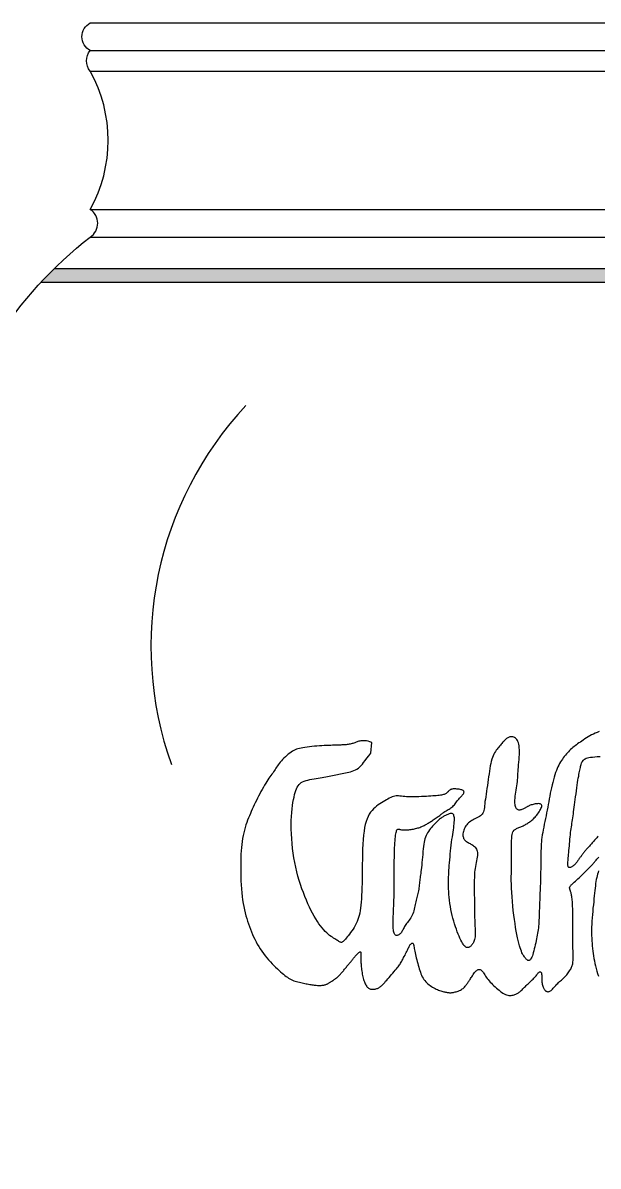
# Model space of a CAD drawing. Extents: x 164 to 427, y 266 to 608.
# Drawn here: x 258.8 to 342, y 440.2 to 605.7 of the extents above; entities that cross this region are included whole.
import ezdxf

# ---------------------------------------------------------------- set-up
doc = ezdxf.new("R2010")
doc.units = 0
doc.header["$MEASUREMENT"] = 0
doc.layers.add('3', color=3, linetype='CONTINUOUS')
doc.layers.add('7', color=7, linetype='CONTINUOUS')

msp = doc.modelspace()

# ---------------------------------------------------------------- hatches: boundary and pattern name
at = {"layer": '3'}
msp.add_hatch(color=256, dxfattribs=at).paths.add_polyline_path([(408.99, 570.12), (263.37, 570.12, 0.011804), (261.43, 568.12), (410.93, 568.12, 0.011804)])

# ---------------------------------------------------------------- linework, layer by layer
for p, q in [((268.56, 601.65), (403.8, 601.65)), ((268.56, 598.65), (403.8, 598.65)), ((268.56, 578.65), (403.8, 578.65)), ((268.56, 574.65), (403.8, 574.65)), ((263.37, 570.12), (408.99, 570.12)), ((261.43, 568.12), (410.93, 568.12))]:
    msp.add_line(p, q, dxfattribs=at)
for points in [[(342.15, 503.07), (341.87, 502.96), (341.6, 502.84), (341.33, 502.72), (341.07, 502.58), (340.82, 502.44), (340.57, 502.3), (340.33, 502.15), (340.1, 502), (339.87, 501.85), (339.66, 501.7), (339.45, 501.56), (339.25, 501.42), (339.06, 501.28), (338.88, 501.15), (338.71, 501.02), (338.54, 500.89), (338.37, 500.75), (338.21, 500.61), (338.05, 500.47), (337.89, 500.32), (337.73, 500.16), (337.58, 500), (337.43, 499.83), (337.28, 499.66), (337.13, 499.48), (336.99, 499.29), (336.85, 499.09), (336.71, 498.89), (336.58, 498.68), (336.45, 498.46), (336.33, 498.23), (336.21, 497.98), (336.09, 497.72), (335.98, 497.43), (335.87, 497.13), (335.76, 496.81), (335.66, 496.46), (335.56, 496.1), (335.46, 495.72), (335.37, 495.34), (335.28, 494.94), (335.2, 494.54), (335.11, 494.14), (335.03, 493.73), (334.95, 493.33), (334.88, 492.92), (334.8, 492.52), (334.73, 492.11), (334.65, 491.7), (334.57, 491.29), (334.49, 490.88), (334.41, 490.47), (334.32, 490.06), (334.24, 489.65), (334.16, 489.25), (334.08, 488.86), (334.01, 488.48), (333.94, 488.11), (333.89, 487.76), (333.85, 487.43), (333.82, 487.12), (333.79, 486.8), (333.78, 486.49), (333.77, 486.17), (333.76, 485.83), (333.75, 485.47), (333.75, 485.08), (333.75, 484.66), (333.74, 484.2), (333.73, 483.71), (333.72, 483.21), (333.71, 482.7), (333.7, 482.17), (333.69, 481.65), (333.67, 481.14), (333.65, 480.63), (333.63, 480.14), (333.61, 479.66), (333.59, 479.19), (333.57, 478.74), (333.55, 478.31), (333.53, 477.9), (333.52, 477.5), (333.51, 477.12), (333.5, 476.76), (333.49, 476.42), (333.48, 476.09), (333.47, 475.78), (333.46, 475.48), (333.44, 475.19), (333.42, 474.92), (333.39, 474.65), (333.35, 474.39), (333.31, 474.14), (333.27, 473.88), (333.22, 473.62), (333.17, 473.36), (333.11, 473.09), (333.05, 472.81), (332.99, 472.51), (332.93, 472.21), (332.86, 471.91), (332.79, 471.61), (332.72, 471.32), (332.65, 471.05), (332.58, 470.81), (332.51, 470.59), (332.44, 470.41), (332.36, 470.27), (332.29, 470.15), (332.21, 470.06), (332.14, 470), (332.07, 469.96), (332, 469.94), (331.94, 469.94), (331.87, 469.95), (331.81, 469.98), (331.75, 470.01), (331.69, 470.06), (331.63, 470.13), (331.57, 470.2), (331.5, 470.28), (331.43, 470.38), (331.36, 470.48), (331.28, 470.6), (331.19, 470.73), (331.1, 470.89), (331.01, 471.06), (330.92, 471.27), (330.83, 471.51), (330.73, 471.78), (330.64, 472.08), (330.54, 472.43), (330.45, 472.81), (330.36, 473.23), (330.26, 473.68), (330.17, 474.18), (330.08, 474.71), (330, 475.27), (329.91, 475.88), (329.83, 476.51), (329.75, 477.15), (329.68, 477.81), (329.62, 478.48), (329.57, 479.13), (329.52, 479.77), (329.49, 480.39), (329.47, 480.98), (329.46, 481.54), (329.46, 482.07), (329.47, 482.59), (329.48, 483.09), (329.49, 483.58), (329.5, 484.07), (329.5, 484.55), (329.51, 485.04), (329.5, 485.52), (329.5, 485.99), (329.5, 486.45), (329.5, 486.87), (329.51, 487.27), (329.52, 487.62), (329.55, 487.93), (329.58, 488.18), (329.63, 488.38), (329.69, 488.55), (329.76, 488.68), (329.83, 488.78), (329.92, 488.85), (330.01, 488.92), (330.11, 488.97), (330.22, 489.02), (330.33, 489.07), (330.45, 489.12), (330.57, 489.17), (330.69, 489.22), (330.82, 489.27), (330.95, 489.33), (331.08, 489.38), (331.2, 489.45), (331.33, 489.51), (331.46, 489.58), (331.59, 489.66), (331.72, 489.73), (331.84, 489.81), (331.96, 489.89), (332.09, 489.98), (332.21, 490.07), (332.32, 490.16), (332.44, 490.25), (332.56, 490.35), (332.67, 490.46), (332.79, 490.58), (332.91, 490.7), (333.03, 490.84), (333.15, 490.99), (333.27, 491.14), (333.39, 491.3), (333.5, 491.47), (333.6, 491.63), (333.69, 491.78), (333.76, 491.93), (333.82, 492.07), (333.86, 492.19), (333.87, 492.3), (333.87, 492.39), (333.84, 492.46), (333.8, 492.53), (333.73, 492.58), (333.64, 492.61), (333.53, 492.63), (333.4, 492.64), (333.25, 492.63), (333.1, 492.61), (332.93, 492.59), (332.77, 492.56), (332.61, 492.52), (332.46, 492.48), (332.33, 492.45), (332.21, 492.41), (332.11, 492.37), (332.03, 492.33), (331.95, 492.29), (331.88, 492.25), (331.82, 492.21), (331.75, 492.17), (331.67, 492.12), (331.59, 492.08), (331.5, 492.03), (331.41, 491.97), (331.31, 491.92), (331.21, 491.88), (331.11, 491.83), (331, 491.79), (330.9, 491.76), (330.81, 491.73), (330.71, 491.71), (330.62, 491.71), (330.54, 491.71), (330.45, 491.73), (330.38, 491.77), (330.3, 491.82), (330.24, 491.88), (330.18, 491.97), (330.12, 492.08), (330.07, 492.21), (330.03, 492.35), (330, 492.52), (329.99, 492.71), (329.98, 492.93), (329.98, 493.16), (330, 493.42), (330.03, 493.7), (330.07, 493.99), (330.12, 494.3), (330.16, 494.61), (330.21, 494.92), (330.26, 495.23), (330.3, 495.53), (330.34, 495.83), (330.37, 496.11), (330.39, 496.4), (330.41, 496.69), (330.43, 496.98), (330.45, 497.28), (330.47, 497.59), (330.5, 497.92), (330.52, 498.27), (330.55, 498.64), (330.58, 499.01), (330.61, 499.38), (330.63, 499.74), (330.64, 500.09), (330.64, 500.42), (330.62, 500.72), (330.59, 501), (330.55, 501.24), (330.49, 501.45), (330.42, 501.63), (330.34, 501.79), (330.25, 501.92), (330.15, 502.03), (330.05, 502.12), (329.94, 502.2), (329.82, 502.25), (329.71, 502.29), (329.59, 502.31), (329.47, 502.32), (329.36, 502.32), (329.25, 502.3), (329.14, 502.27), (329.04, 502.23), (328.95, 502.18), (328.85, 502.12), (328.77, 502.05), (328.68, 501.98), (328.59, 501.89), (328.5, 501.8), (328.41, 501.7), (328.31, 501.59), (328.21, 501.48), (328.1, 501.36), (328, 501.24), (327.88, 501.1), (327.77, 500.97), (327.65, 500.83), (327.53, 500.68), (327.41, 500.52), (327.29, 500.36), (327.17, 500.19), (327.05, 500), (326.94, 499.8), (326.83, 499.58), (326.73, 499.33), (326.64, 499.06), (326.56, 498.76), (326.49, 498.44), (326.42, 498.09), (326.36, 497.73), (326.3, 497.35), (326.25, 496.95), (326.19, 496.54), (326.13, 496.12), (326.07, 495.7), (326.01, 495.27), (325.94, 494.85), (325.88, 494.43), (325.82, 494.03), (325.76, 493.64), (325.71, 493.28), (325.66, 492.93), (325.63, 492.62), (325.6, 492.34), (325.57, 492.08), (325.54, 491.85), (325.5, 491.64), (325.44, 491.45), (325.37, 491.28), (325.27, 491.13), (325.15, 491), (325.01, 490.88), (324.85, 490.77), (324.67, 490.67), (324.49, 490.57), (324.3, 490.48), (324.11, 490.38), (323.93, 490.28), (323.75, 490.18), (323.59, 490.08), (323.43, 489.96), (323.28, 489.84), (323.15, 489.71), (323.02, 489.58), (322.91, 489.44), (322.81, 489.29), (322.72, 489.13), (322.64, 488.96), (322.58, 488.8), (322.53, 488.63), (322.5, 488.46), (322.47, 488.29), (322.47, 488.14), (322.47, 487.99), (322.49, 487.85), (322.53, 487.73), (322.57, 487.61), (322.63, 487.51), (322.7, 487.41), (322.79, 487.32), (322.88, 487.23), (322.99, 487.15), (323.11, 487.08), (323.23, 487), (323.36, 486.93), (323.5, 486.86), (323.63, 486.79), (323.77, 486.71), (323.9, 486.62), (324.02, 486.53), (324.14, 486.43), (324.24, 486.33), (324.34, 486.2), (324.42, 486.07), (324.48, 485.92), (324.53, 485.75), (324.56, 485.57), (324.57, 485.37), (324.56, 485.14), (324.54, 484.9), (324.49, 484.65), (324.44, 484.38), (324.39, 484.11), (324.33, 483.83), (324.28, 483.55), (324.23, 483.27), (324.19, 483), (324.16, 482.73), (324.14, 482.46), (324.13, 482.19), (324.12, 481.9), (324.11, 481.6), (324.11, 481.29), (324.11, 480.95), (324.11, 480.59), (324.11, 480.21), (324.11, 479.82), (324.11, 479.41), (324.12, 479.01), (324.12, 478.6), (324.12, 478.2), (324.12, 477.82), (324.13, 477.45), (324.14, 477.09), (324.14, 476.75), (324.15, 476.42), (324.16, 476.11), (324.17, 475.8), (324.18, 475.5), (324.19, 475.2), (324.21, 474.91), (324.22, 474.63), (324.23, 474.35), (324.24, 474.09), (324.24, 473.84), (324.23, 473.6), (324.22, 473.38), (324.19, 473.17), (324.16, 472.99), (324.11, 472.82), (324.06, 472.68), (324, 472.55), (323.93, 472.43), (323.86, 472.33), (323.79, 472.23), (323.72, 472.15), (323.66, 472.08), (323.59, 472.01), (323.52, 471.96), (323.46, 471.91), (323.39, 471.87), (323.33, 471.84), (323.26, 471.82), (323.19, 471.81), (323.12, 471.8), (323.05, 471.81), (322.98, 471.83), (322.9, 471.87), (322.81, 471.94), (322.72, 472.02), (322.62, 472.13), (322.52, 472.28), (322.41, 472.45), (322.29, 472.66), (322.17, 472.9), (322.04, 473.16), (321.91, 473.45), (321.78, 473.77), (321.65, 474.1), (321.52, 474.46), (321.39, 474.83), (321.27, 475.22), (321.15, 475.63), (321.03, 476.04), (320.93, 476.47), (320.83, 476.9), (320.74, 477.33), (320.66, 477.77), (320.59, 478.21), (320.53, 478.65), (320.49, 479.08), (320.45, 479.5), (320.42, 479.91), (320.4, 480.31), (320.39, 480.69), (320.38, 481.05), (320.38, 481.4), (320.38, 481.72), (320.39, 482.04), (320.41, 482.36), (320.42, 482.67), (320.44, 483), (320.47, 483.34), (320.5, 483.7), (320.53, 484.09), (320.56, 484.5), (320.6, 484.92), (320.64, 485.35), (320.69, 485.79), (320.73, 486.22), (320.78, 486.65), (320.83, 487.06), (320.88, 487.46), (320.94, 487.83), (320.99, 488.19), (321.04, 488.53), (321.09, 488.85), (321.13, 489.15), (321.17, 489.44), (321.2, 489.7), (321.22, 489.95), (321.23, 490.18), (321.23, 490.39), (321.23, 490.58), (321.21, 490.75), (321.17, 490.89), (321.13, 491.01), (321.07, 491.1), (321, 491.17), (320.92, 491.2), (320.82, 491.22), (320.72, 491.22), (320.61, 491.2), (320.5, 491.17), (320.38, 491.14), (320.27, 491.09), (320.15, 491.04), (320.04, 490.99), (319.93, 490.93), (319.81, 490.88), (319.71, 490.82), (319.6, 490.75), (319.5, 490.69), (319.4, 490.62), (319.3, 490.55), (319.2, 490.48), (319.1, 490.4), (319, 490.31), (318.9, 490.22), (318.79, 490.11), (318.67, 489.99), (318.53, 489.86), (318.39, 489.72), (318.24, 489.56), (318.08, 489.39), (317.92, 489.21), (317.76, 489.02), (317.61, 488.83), (317.47, 488.63), (317.34, 488.43), (317.23, 488.23), (317.13, 488.02), (317.05, 487.8), (316.98, 487.57), (316.91, 487.32), (316.86, 487.05), (316.81, 486.76), (316.77, 486.43), (316.73, 486.08), (316.69, 485.7), (316.65, 485.3), (316.61, 484.9), (316.57, 484.5), (316.54, 484.11), (316.5, 483.74), (316.47, 483.39), (316.43, 483.08), (316.4, 482.81), (316.37, 482.55), (316.33, 482.32), (316.3, 482.11), (316.27, 481.9), (316.24, 481.7), (316.22, 481.5), (316.19, 481.3), (316.17, 481.09), (316.14, 480.88), (316.12, 480.66), (316.09, 480.45), (316.07, 480.24), (316.03, 480.03), (316, 479.83), (315.96, 479.63), (315.91, 479.43), (315.86, 479.24), (315.81, 479.04), (315.76, 478.85), (315.71, 478.65), (315.66, 478.45), (315.61, 478.24), (315.56, 478.03), (315.52, 477.81), (315.47, 477.59), (315.42, 477.36), (315.36, 477.14), (315.3, 476.92), (315.22, 476.71), (315.14, 476.5), (315.04, 476.3), (314.92, 476.11), (314.8, 475.93), (314.68, 475.76), (314.55, 475.6), (314.43, 475.44), (314.31, 475.28), (314.21, 475.13), (314.12, 474.99), (314.03, 474.85), (313.96, 474.72), (313.89, 474.58), (313.83, 474.46), (313.77, 474.34), (313.7, 474.22), (313.63, 474.11), (313.56, 474.01), (313.47, 473.91), (313.39, 473.82), (313.3, 473.74), (313.21, 473.67), (313.12, 473.62), (313.03, 473.58), (312.95, 473.55), (312.87, 473.54), (312.79, 473.55), (312.72, 473.58), (312.66, 473.63), (312.61, 473.7), (312.56, 473.79), (312.51, 473.9), (312.47, 474.03), (312.44, 474.19), (312.42, 474.37), (312.4, 474.58), (312.39, 474.81), (312.38, 475.06), (312.37, 475.34), (312.38, 475.64), (312.38, 475.96), (312.39, 476.31), (312.41, 476.67), (312.42, 477.06), (312.44, 477.45), (312.46, 477.86), (312.47, 478.27), (312.49, 478.69), (312.5, 479.1), (312.5, 479.51), (312.51, 479.92), (312.51, 480.31), (312.51, 480.7), (312.5, 481.07), (312.5, 481.44), (312.5, 481.78), (312.5, 482.11), (312.5, 482.42), (312.5, 482.71), (312.51, 483), (312.51, 483.28), (312.52, 483.56), (312.53, 483.85), (312.53, 484.15), (312.54, 484.47), (312.55, 484.81), (312.56, 485.16), (312.57, 485.52), (312.58, 485.89), (312.59, 486.25), (312.61, 486.61), (312.63, 486.95), (312.65, 487.27), (312.67, 487.57), (312.7, 487.84), (312.73, 488.08), (312.76, 488.29), (312.8, 488.48), (312.84, 488.63), (312.88, 488.76), (312.93, 488.85), (312.99, 488.92), (313.05, 488.95), (313.11, 488.96), (313.19, 488.96), (313.27, 488.94), (313.36, 488.92), (313.46, 488.89), (313.58, 488.86), (313.7, 488.85), (313.84, 488.84), (313.99, 488.83), (314.14, 488.83), (314.3, 488.84), (314.47, 488.85), (314.64, 488.87), (314.8, 488.89), (314.97, 488.91), (315.14, 488.94), (315.3, 488.97), (315.46, 489), (315.62, 489.04), (315.78, 489.07), (315.93, 489.12), (316.08, 489.16), (316.22, 489.21), (316.36, 489.26), (316.5, 489.32), (316.63, 489.38), (316.76, 489.43), (316.88, 489.5), (317.01, 489.56), (317.12, 489.62), (317.24, 489.69), (317.35, 489.75), (317.46, 489.82), (317.57, 489.89), (317.69, 489.97), (317.81, 490.04), (317.93, 490.12), (318.05, 490.21), (318.18, 490.29), (318.32, 490.39), (318.46, 490.48), (318.6, 490.57), (318.74, 490.67), (318.87, 490.76), (319, 490.85), (319.12, 490.94), (319.23, 491.02), (319.34, 491.11), (319.44, 491.18), (319.53, 491.26), (319.63, 491.33), (319.73, 491.4), (319.83, 491.48), (319.95, 491.55), (320.07, 491.62), (320.2, 491.7), (320.33, 491.78), (320.47, 491.86), (320.6, 491.95), (320.74, 492.04), (320.87, 492.14), (321, 492.25), (321.12, 492.37), (321.23, 492.49), (321.34, 492.62), (321.45, 492.76), (321.55, 492.89), (321.65, 493.03), (321.76, 493.17), (321.86, 493.3), (321.97, 493.43), (322.08, 493.55), (322.19, 493.67), (322.29, 493.78), (322.38, 493.89), (322.46, 493.98), (322.53, 494.08), (322.58, 494.16), (322.62, 494.24), (322.63, 494.31), (322.62, 494.38), (322.6, 494.44), (322.56, 494.49), (322.49, 494.54), (322.41, 494.58), (322.31, 494.62), (322.19, 494.66), (322.05, 494.69), (321.9, 494.72), (321.75, 494.75), (321.6, 494.76), (321.44, 494.78), (321.3, 494.78), (321.16, 494.78), (321.04, 494.77), (320.93, 494.76), (320.83, 494.74), (320.75, 494.71), (320.67, 494.68), (320.61, 494.64), (320.55, 494.6), (320.49, 494.55), (320.44, 494.5), (320.4, 494.45), (320.35, 494.4), (320.31, 494.35), (320.26, 494.29), (320.21, 494.24), (320.15, 494.19), (320.09, 494.14), (320.02, 494.09), (319.95, 494.05), (319.86, 494.01), (319.76, 493.98), (319.64, 493.94), (319.52, 493.91), (319.37, 493.88), (319.21, 493.85), (319.03, 493.83), (318.82, 493.81), (318.6, 493.78), (318.36, 493.76), (318.1, 493.75), (317.81, 493.73), (317.51, 493.71), (317.18, 493.69), (316.83, 493.68), (316.46, 493.66), (316.09, 493.65), (315.71, 493.64), (315.34, 493.63), (314.98, 493.63), (314.64, 493.63), (314.33, 493.65), (314.05, 493.67), (313.8, 493.69), (313.57, 493.72), (313.36, 493.74), (313.16, 493.76), (312.97, 493.76), (312.79, 493.76), (312.61, 493.73), (312.42, 493.68), (312.23, 493.61), (312.03, 493.52), (311.82, 493.42), (311.61, 493.3), (311.4, 493.18), (311.17, 493.04), (310.94, 492.9), (310.71, 492.76), (310.47, 492.61), (310.23, 492.45), (309.99, 492.27), (309.76, 492.09), (309.54, 491.88), (309.32, 491.65), (309.12, 491.4), (308.93, 491.12), (308.76, 490.8), (308.61, 490.46), (308.47, 490.07), (308.35, 489.64), (308.25, 489.17), (308.16, 488.65), (308.09, 488.07), (308.03, 487.44), (307.99, 486.77), (307.95, 486.06), (307.93, 485.33), (307.92, 484.59), (307.91, 483.85), (307.9, 483.12), (307.89, 482.42), (307.88, 481.74), (307.87, 481.1), (307.85, 480.49), (307.83, 479.91), (307.81, 479.37), (307.78, 478.86), (307.75, 478.39), (307.71, 477.94), (307.66, 477.53), (307.61, 477.15), (307.54, 476.8), (307.47, 476.47), (307.38, 476.15), (307.28, 475.85), (307.17, 475.56), (307.04, 475.28), (306.9, 475), (306.74, 474.73), (306.57, 474.47), (306.4, 474.21), (306.22, 473.97), (306.05, 473.74), (305.89, 473.53), (305.73, 473.34), (305.59, 473.17), (305.47, 473.02), (305.36, 472.9), (305.25, 472.79), (305.16, 472.7), (305.07, 472.64), (304.99, 472.59), (304.92, 472.56), (304.85, 472.56), (304.78, 472.57), (304.7, 472.59), (304.62, 472.63), (304.54, 472.68), (304.45, 472.75), (304.34, 472.82), (304.22, 472.9), (304.08, 472.98), (303.93, 473.07), (303.76, 473.18), (303.58, 473.29), (303.39, 473.42), (303.19, 473.57), (302.98, 473.74), (302.77, 473.93), (302.55, 474.14), (302.33, 474.38), (302.11, 474.65), (301.88, 474.94), (301.65, 475.25), (301.42, 475.59), (301.19, 475.96), (300.96, 476.35), (300.73, 476.77), (300.49, 477.21), (300.27, 477.67), (300.04, 478.16), (299.82, 478.67), (299.6, 479.21), (299.39, 479.76), (299.18, 480.33), (298.98, 480.92), (298.79, 481.53), (298.61, 482.15), (298.44, 482.79), (298.29, 483.44), (298.15, 484.1), (298.02, 484.78), (297.92, 485.47), (297.83, 486.16), (297.75, 486.86), (297.7, 487.56), (297.66, 488.25), (297.64, 488.93), (297.63, 489.58), (297.64, 490.21), (297.66, 490.8), (297.7, 491.36), (297.75, 491.88), (297.81, 492.36), (297.88, 492.81), (297.96, 493.22), (298.04, 493.6), (298.13, 493.94), (298.22, 494.25), (298.31, 494.54), (298.4, 494.79), (298.51, 495.01), (298.62, 495.21), (298.76, 495.39), (298.91, 495.54), (299.08, 495.68), (299.28, 495.79), (299.51, 495.89), (299.77, 495.98), (300.04, 496.05), (300.33, 496.12), (300.63, 496.17), (300.93, 496.22), (301.24, 496.27), (301.53, 496.32), (301.82, 496.37), (302.1, 496.42), (302.37, 496.47), (302.63, 496.51), (302.88, 496.56), (303.13, 496.61), (303.37, 496.66), (303.61, 496.71), (303.85, 496.76), (304.08, 496.8), (304.31, 496.85), (304.54, 496.89), (304.77, 496.94), (305.01, 496.99), (305.24, 497.04), (305.48, 497.09), (305.72, 497.14), (305.97, 497.2), (306.21, 497.26), (306.45, 497.34), (306.69, 497.43), (306.92, 497.53), (307.14, 497.65), (307.35, 497.79), (307.54, 497.96), (307.73, 498.15), (307.92, 498.37), (308.11, 498.61), (308.33, 498.89), (308.57, 499.21), (308.84, 499.56), (309.15, 499.96)], [(309.27, 501.47), (309, 501.58), (308.74, 501.66), (308.51, 501.71), (308.29, 501.74), (308.08, 501.75), (307.89, 501.74), (307.72, 501.72), (307.56, 501.69), (307.42, 501.66), (307.29, 501.62), (307.16, 501.58), (307.04, 501.53), (306.93, 501.49), (306.81, 501.45), (306.69, 501.4), (306.56, 501.36), (306.43, 501.33), (306.29, 501.29), (306.15, 501.26), (306, 501.23), (305.86, 501.21), (305.71, 501.19), (305.57, 501.17), (305.44, 501.16), (305.31, 501.15), (305.19, 501.14), (305.07, 501.13), (304.95, 501.13), (304.81, 501.12), (304.67, 501.12), (304.5, 501.12), (304.32, 501.11), (304.1, 501.11), (303.87, 501.1), (303.61, 501.09), (303.34, 501.08), (303.04, 501.07), (302.73, 501.06), (302.4, 501.04), (302.05, 501.02), (301.7, 501), (301.34, 500.97), (300.98, 500.94), (300.62, 500.91), (300.27, 500.87), (299.93, 500.83), (299.62, 500.79), (299.32, 500.74), (299.06, 500.69), (298.81, 500.64), (298.59, 500.58), (298.39, 500.51), (298.19, 500.43), (298, 500.33), (297.81, 500.22), (297.61, 500.09), (297.41, 499.94), (297.2, 499.78), (296.99, 499.6), (296.79, 499.42), (296.58, 499.23), (296.39, 499.03), (296.21, 498.84), (296.04, 498.65), (295.89, 498.46), (295.75, 498.28), (295.63, 498.1), (295.51, 497.93), (295.4, 497.76), (295.3, 497.59), (295.19, 497.42), (295.08, 497.25), (294.96, 497.07), (294.83, 496.89), (294.69, 496.71), (294.55, 496.51), (294.41, 496.31), (294.26, 496.09), (294.1, 495.85), (293.94, 495.59), (293.77, 495.32), (293.6, 495.02), (293.43, 494.71), (293.26, 494.39), (293.09, 494.07), (292.92, 493.74), (292.76, 493.41), (292.6, 493.08), (292.44, 492.76), (292.29, 492.45), (292.14, 492.14), (292, 491.83), (291.86, 491.52), (291.72, 491.21), (291.59, 490.89), (291.46, 490.57), (291.33, 490.24), (291.21, 489.9), (291.09, 489.55), (290.97, 489.18), (290.87, 488.81), (290.77, 488.42), (290.68, 488.02), (290.6, 487.61), (290.53, 487.18), (290.48, 486.74), (290.43, 486.28), (290.39, 485.8), (290.36, 485.31), (290.34, 484.8), (290.33, 484.28), (290.32, 483.73), (290.32, 483.17), (290.33, 482.6), (290.34, 482.03), (290.36, 481.45), (290.39, 480.87), (290.42, 480.3), (290.47, 479.75), (290.53, 479.21), (290.6, 478.7), (290.68, 478.21), (290.77, 477.74), (290.87, 477.28), (290.98, 476.85), (291.09, 476.42), (291.21, 476.01), (291.33, 475.61), (291.46, 475.22), (291.59, 474.84), (291.73, 474.46), (291.87, 474.09), (292.02, 473.72), (292.18, 473.36), (292.36, 473.01), (292.54, 472.65), (292.73, 472.3), (292.94, 471.95), (293.16, 471.61), (293.39, 471.27), (293.62, 470.94), (293.86, 470.62), (294.11, 470.31), (294.36, 470.01), (294.62, 469.73), (294.88, 469.46), (295.13, 469.2), (295.38, 468.95), (295.63, 468.72), (295.87, 468.5), (296.1, 468.3), (296.31, 468.11), (296.52, 467.94), (296.71, 467.78), (296.9, 467.63), (297.08, 467.5), (297.25, 467.38), (297.43, 467.27), (297.61, 467.18), (297.8, 467.09), (297.99, 467.01), (298.19, 466.94), (298.39, 466.88), (298.6, 466.83), (298.81, 466.78), (299.01, 466.73), (299.22, 466.69), (299.41, 466.65), (299.6, 466.61), (299.79, 466.58), (299.96, 466.54), (300.14, 466.51), (300.31, 466.48), (300.47, 466.45), (300.63, 466.42), (300.79, 466.4), (300.95, 466.38), (301.11, 466.36), (301.26, 466.35), (301.41, 466.34), (301.56, 466.34), (301.7, 466.33), (301.84, 466.34), (301.97, 466.34), (302.1, 466.35), (302.22, 466.37), (302.33, 466.39), (302.44, 466.41), (302.54, 466.43), (302.64, 466.46), (302.73, 466.49), (302.81, 466.53), (302.89, 466.56), (302.97, 466.6), (303.04, 466.64), (303.11, 466.68), (303.19, 466.73), (303.26, 466.78), (303.34, 466.84), (303.43, 466.89), (303.53, 466.96), (303.63, 467.02), (303.73, 467.09), (303.84, 467.17), (303.95, 467.24), (304.06, 467.32), (304.16, 467.41), (304.27, 467.49), (304.37, 467.58), (304.47, 467.67), (304.56, 467.76), (304.65, 467.85), (304.74, 467.95), (304.83, 468.05), (304.92, 468.15), (305, 468.25), (305.09, 468.35), (305.18, 468.46), (305.26, 468.56), (305.35, 468.67), (305.43, 468.78), (305.52, 468.89), (305.61, 468.99), (305.69, 469.1), (305.78, 469.2), (305.86, 469.3), (305.95, 469.4), (306.03, 469.5), (306.12, 469.59), (306.2, 469.69), (306.28, 469.79), (306.36, 469.89), (306.43, 469.99), (306.51, 470.09), (306.58, 470.19), (306.66, 470.29), (306.74, 470.39), (306.81, 470.49), (306.89, 470.58), (306.98, 470.68), (307.07, 470.77), (307.16, 470.86), (307.25, 470.94), (307.33, 471.02), (307.41, 471.08), (307.49, 471.13), (307.56, 471.17), (307.61, 471.18), (307.65, 471.18), (307.68, 471.16), (307.7, 471.13), (307.71, 471.08), (307.71, 471.02), (307.71, 470.95), (307.71, 470.87), (307.7, 470.78), (307.7, 470.69), (307.69, 470.59), (307.69, 470.48), (307.69, 470.37), (307.7, 470.24), (307.7, 470.1), (307.71, 469.96), (307.71, 469.8), (307.72, 469.62), (307.73, 469.44), (307.75, 469.24), (307.77, 469.04), (307.79, 468.83), (307.81, 468.62), (307.84, 468.4), (307.87, 468.19), (307.91, 467.98), (307.95, 467.78), (308, 467.58), (308.04, 467.38), (308.1, 467.2), (308.15, 467.02), (308.21, 466.86), (308.28, 466.7), (308.34, 466.55), (308.41, 466.42), (308.48, 466.3), (308.56, 466.19), (308.64, 466.1), (308.72, 466.01), (308.81, 465.94), (308.89, 465.88), (308.99, 465.84), (309.08, 465.81), (309.18, 465.78), (309.28, 465.77), (309.38, 465.77), (309.48, 465.77), (309.58, 465.78), (309.69, 465.79), (309.79, 465.81), (309.89, 465.84), (310, 465.87), (310.1, 465.9), (310.2, 465.95), (310.3, 466), (310.4, 466.06), (310.5, 466.13), (310.6, 466.2), (310.7, 466.29), (310.8, 466.39), (310.91, 466.51), (311.03, 466.63), (311.15, 466.77), (311.29, 466.93), (311.44, 467.1), (311.61, 467.29), (311.79, 467.49), (311.97, 467.7), (312.16, 467.91), (312.35, 468.12), (312.52, 468.33), (312.69, 468.53), (312.84, 468.71), (312.98, 468.87), (313.09, 469.02), (313.19, 469.15), (313.28, 469.29), (313.37, 469.41), (313.45, 469.55), (313.53, 469.68), (313.61, 469.83), (313.7, 469.99), (313.8, 470.17), (313.89, 470.35), (313.99, 470.53), (314.09, 470.72), (314.18, 470.91), (314.27, 471.09), (314.36, 471.26), (314.44, 471.43), (314.51, 471.58), (314.57, 471.71), (314.64, 471.84), (314.7, 471.96), (314.75, 472.06), (314.81, 472.16), (314.86, 472.24), (314.92, 472.31), (314.98, 472.37), (315.03, 472.42), (315.09, 472.45), (315.14, 472.46), (315.18, 472.46), (315.23, 472.43), (315.27, 472.39), (315.3, 472.32), (315.32, 472.23), (315.35, 472.12), (315.37, 471.99), (315.4, 471.84), (315.42, 471.67), (315.46, 471.48), (315.49, 471.28), (315.54, 471.05), (315.6, 470.81), (315.66, 470.57), (315.72, 470.31), (315.79, 470.04), (315.86, 469.78), (315.94, 469.51), (316.01, 469.25), (316.08, 468.99), (316.16, 468.73), (316.23, 468.49), (316.31, 468.25), (316.4, 468.02), (316.49, 467.8), (316.59, 467.59), (316.7, 467.39), (316.82, 467.2), (316.95, 467.02), (317.1, 466.86), (317.25, 466.7), (317.4, 466.56), (317.57, 466.42), (317.73, 466.3), (317.91, 466.18), (318.08, 466.08), (318.25, 465.98), (318.43, 465.88), (318.6, 465.8), (318.77, 465.73), (318.94, 465.66), (319.1, 465.6), (319.26, 465.54), (319.41, 465.49), (319.56, 465.45), (319.7, 465.41), (319.83, 465.38), (319.96, 465.35), (320.08, 465.33), (320.2, 465.31), (320.32, 465.3), (320.43, 465.29), (320.53, 465.28), (320.64, 465.28), (320.75, 465.28), (320.86, 465.29), (320.97, 465.3), (321.09, 465.32), (321.22, 465.35), (321.36, 465.38), (321.5, 465.42), (321.65, 465.47), (321.8, 465.52), (321.95, 465.59), (322.1, 465.66), (322.24, 465.73), (322.37, 465.82), (322.49, 465.9), (322.6, 466), (322.7, 466.1), (322.79, 466.2), (322.87, 466.3), (322.95, 466.4), (323.02, 466.51), (323.09, 466.61), (323.16, 466.7), (323.23, 466.8), (323.29, 466.9), (323.36, 467), (323.43, 467.1), (323.51, 467.21), (323.58, 467.33), (323.67, 467.46), (323.76, 467.59), (323.85, 467.74), (323.95, 467.89), (324.05, 468.04), (324.16, 468.18), (324.26, 468.3), (324.37, 468.42), (324.47, 468.51), (324.57, 468.58), (324.67, 468.63), (324.77, 468.65), (324.87, 468.65), (324.96, 468.63), (325.05, 468.59), (325.13, 468.53), (325.22, 468.45), (325.3, 468.36), (325.38, 468.25), (325.46, 468.13), (325.54, 467.99), (325.63, 467.84), (325.73, 467.69), (325.84, 467.52), (325.96, 467.35), (326.1, 467.18), (326.25, 467), (326.41, 466.82), (326.58, 466.64), (326.76, 466.46), (326.94, 466.29), (327.13, 466.11), (327.32, 465.94), (327.51, 465.78), (327.7, 465.62), (327.88, 465.47), (328.07, 465.34), (328.25, 465.21), (328.43, 465.11), (328.61, 465.02), (328.79, 464.96), (328.96, 464.91), (329.12, 464.89), (329.28, 464.88), (329.43, 464.88), (329.58, 464.9), (329.72, 464.93), (329.86, 464.97), (329.98, 465.01), (330.1, 465.06), (330.21, 465.1), (330.31, 465.16), (330.41, 465.21), (330.51, 465.27), (330.61, 465.34), (330.71, 465.42), (330.81, 465.51), (330.91, 465.6), (331.02, 465.7), (331.14, 465.82), (331.25, 465.93), (331.38, 466.06), (331.5, 466.18), (331.63, 466.31), (331.77, 466.45), (331.91, 466.58), (332.05, 466.71), (332.19, 466.85), (332.34, 466.98), (332.47, 467.12), (332.61, 467.25), (332.73, 467.38), (332.85, 467.5), (332.96, 467.62), (333.05, 467.74), (333.14, 467.85), (333.22, 467.96), (333.3, 468.05), (333.37, 468.13), (333.43, 468.2), (333.49, 468.25), (333.55, 468.28), (333.61, 468.3), (333.66, 468.3), (333.71, 468.28), (333.75, 468.25), (333.79, 468.2), (333.82, 468.13), (333.84, 468.04), (333.85, 467.94), (333.86, 467.82), (333.86, 467.69), (333.86, 467.55), (333.86, 467.4), (333.86, 467.25), (333.86, 467.1), (333.87, 466.94), (333.89, 466.79), (333.91, 466.64), (333.94, 466.49), (333.98, 466.35), (334.01, 466.22), (334.06, 466.1), (334.1, 465.98), (334.15, 465.88), (334.2, 465.79), (334.25, 465.72), (334.31, 465.65), (334.36, 465.59), (334.42, 465.55), (334.48, 465.51), (334.54, 465.48), (334.6, 465.45), (334.66, 465.43), (334.73, 465.42), (334.8, 465.42), (334.87, 465.43), (334.95, 465.45), (335.03, 465.49), (335.12, 465.54), (335.22, 465.61), (335.32, 465.7), (335.43, 465.81), (335.54, 465.93), (335.66, 466.07), (335.79, 466.2), (335.92, 466.34), (336.05, 466.49), (336.18, 466.62), (336.31, 466.75), (336.45, 466.88), (336.58, 467), (336.72, 467.11), (336.85, 467.23), (336.98, 467.35), (337.11, 467.47), (337.24, 467.6), (337.36, 467.73), (337.48, 467.87), (337.59, 468.01), (337.7, 468.15), (337.8, 468.29), (337.9, 468.43), (337.98, 468.57), (338.06, 468.7), (338.13, 468.82), (338.19, 468.95), (338.24, 469.07), (338.28, 469.19), (338.32, 469.32), (338.35, 469.45), (338.37, 469.6), (338.38, 469.75), (338.39, 469.92), (338.4, 470.11), (338.4, 470.32), (338.4, 470.54), (338.4, 470.79), (338.39, 471.06), (338.39, 471.35), (338.38, 471.67), (338.38, 472.01), (338.38, 472.38), (338.37, 472.76), (338.37, 473.16), (338.37, 473.56), (338.37, 473.97), (338.37, 474.37), (338.37, 474.77), (338.37, 475.15), (338.37, 475.52), (338.37, 475.88), (338.37, 476.23), (338.37, 476.56), (338.36, 476.88), (338.36, 477.19), (338.35, 477.47), (338.34, 477.74), (338.33, 478), (338.31, 478.24), (338.3, 478.46), (338.28, 478.67), (338.26, 478.87), (338.24, 479.04), (338.21, 479.21), (338.18, 479.35), (338.16, 479.49), (338.13, 479.61), (338.1, 479.72), (338.07, 479.82), (338.04, 479.91), (338.01, 480), (337.98, 480.08), (337.96, 480.15), (337.94, 480.22), (337.92, 480.29), (337.91, 480.36), (337.9, 480.42), (337.9, 480.48), (337.91, 480.54), (337.94, 480.6), (337.97, 480.67), (338.01, 480.73), (338.07, 480.8), (338.14, 480.87), (338.22, 480.95), (338.32, 481.05), (338.44, 481.16), (338.58, 481.28), (338.73, 481.42), (338.9, 481.58), (339.09, 481.75), (339.28, 481.92), (339.47, 482.1), (339.66, 482.28), (339.85, 482.46), (340.02, 482.64), (340.19, 482.8), (340.34, 482.95), (340.49, 483.1), (340.62, 483.23), (340.74, 483.36), (340.85, 483.48), (340.96, 483.6), (341.06, 483.7), (341.15, 483.8), (341.24, 483.9), (341.32, 483.99), (341.4, 484.08), (341.48, 484.17), (341.56, 484.27), (341.65, 484.37), (341.73, 484.47), (341.83, 484.58), (341.92, 484.69), (342.02, 484.8), (342.11, 484.89)], [(309.15, 499.96), (309.27, 501.47)], [(342.03, 487.93), (341.93, 487.82), (341.82, 487.71), (341.72, 487.59), (341.61, 487.47), (341.51, 487.34), (341.4, 487.22), (341.29, 487.09), (341.18, 486.97), (341.08, 486.84), (340.97, 486.72), (340.87, 486.61), (340.77, 486.5), (340.67, 486.4), (340.58, 486.3), (340.49, 486.2), (340.4, 486.1), (340.31, 486), (340.23, 485.91), (340.15, 485.81), (340.07, 485.72), (340, 485.63), (339.92, 485.53), (339.85, 485.44), (339.78, 485.34), (339.71, 485.25), (339.64, 485.15), (339.57, 485.06), (339.51, 484.96), (339.44, 484.87), (339.37, 484.78), (339.3, 484.68), (339.23, 484.59), (339.17, 484.5), (339.1, 484.41), (339.04, 484.32), (338.98, 484.23), (338.91, 484.14), (338.85, 484.06), (338.78, 483.97), (338.71, 483.89), (338.63, 483.82), (338.55, 483.74), (338.47, 483.67), (338.38, 483.6), (338.29, 483.54), (338.2, 483.49), (338.12, 483.45), (338.03, 483.41), (337.96, 483.39), (337.89, 483.39), (337.83, 483.39), (337.78, 483.42), (337.73, 483.46), (337.7, 483.51), (337.68, 483.58), (337.66, 483.67), (337.65, 483.78), (337.65, 483.9), (337.65, 484.04), (337.66, 484.21), (337.67, 484.39), (337.69, 484.58), (337.71, 484.8), (337.73, 485.04), (337.76, 485.3), (337.78, 485.58), (337.81, 485.87), (337.84, 486.19), (337.86, 486.51), (337.89, 486.84), (337.92, 487.18), (337.95, 487.51), (337.98, 487.83), (338.01, 488.15), (338.05, 488.44), (338.09, 488.73), (338.12, 489), (338.16, 489.27), (338.2, 489.53), (338.24, 489.79), (338.28, 490.05), (338.32, 490.31), (338.36, 490.58), (338.4, 490.86), (338.44, 491.15), (338.48, 491.46), (338.52, 491.77), (338.56, 492.11), (338.61, 492.46), (338.66, 492.84), (338.71, 493.24), (338.77, 493.65), (338.83, 494.07), (338.89, 494.49), (338.95, 494.91), (339, 495.31), (339.06, 495.69), (339.11, 496.04), (339.16, 496.35), (339.21, 496.63), (339.25, 496.88), (339.29, 497.11), (339.33, 497.31), (339.37, 497.5), (339.41, 497.68), (339.45, 497.85), (339.49, 498.02), (339.53, 498.18), (339.58, 498.33), (339.63, 498.48), (339.69, 498.62), (339.76, 498.75), (339.84, 498.87), (339.93, 498.97), (340.04, 499.07), (340.16, 499.15), (340.31, 499.21), (340.48, 499.27), (340.69, 499.32), (340.93, 499.36), (341.2, 499.39), (341.53, 499.42), (341.89, 499.45), (342.3, 499.47)], [(342.09, 482.92), (342.02, 482.69), (341.95, 482.45), (341.88, 482.2), (341.82, 481.94), (341.76, 481.67), (341.71, 481.38), (341.66, 481.08), (341.62, 480.76), (341.58, 480.42), (341.54, 480.06), (341.5, 479.68), (341.47, 479.29), (341.42, 478.87), (341.38, 478.44), (341.33, 477.99), (341.28, 477.52), (341.24, 477.05), (341.19, 476.58), (341.15, 476.11), (341.12, 475.65), (341.09, 475.2), (341.08, 474.77), (341.07, 474.35), (341.07, 473.94), (341.08, 473.54), (341.09, 473.15), (341.11, 472.78), (341.14, 472.4), (341.17, 472.04), (341.21, 471.67), (341.25, 471.31), (341.3, 470.95), (341.35, 470.59), (341.41, 470.23), (341.48, 469.87), (341.55, 469.51), (341.63, 469.15), (341.72, 468.78), (341.82, 468.41), (341.94, 468.05), (342.06, 467.69)]]:
    msp.add_lwpolyline(points, dxfattribs=at)
msp.add_arc((328.33, 515.45), 50.99, 136.9195, 199.6404, dxfattribs=at)
at = {"layer": '7'}
msp.add_lwpolyline([(257.6, 378.65, -0.43586), (247.13, 386.91), (247.13, 540.79, -0.174975), (268.56, 574.65, 0.542163), (268.56, 578.65, 0.259332), (268.56, 598.65, -0.35329), (268.56, 601.65, -0.602949), (268.56, 605.65), (403.8, 605.65, -0.602949), (403.8, 601.65, -0.35329), (403.8, 598.65, 0.259332), (403.8, 578.65, 0.542163), (403.8, 574.65, -0.174975), (425.22, 540.79), (425.22, 386.91, -0.356502), (414.76, 378.65)], format="xyb", close=True, dxfattribs=at)

doc.saveas('drawing.dxf')
